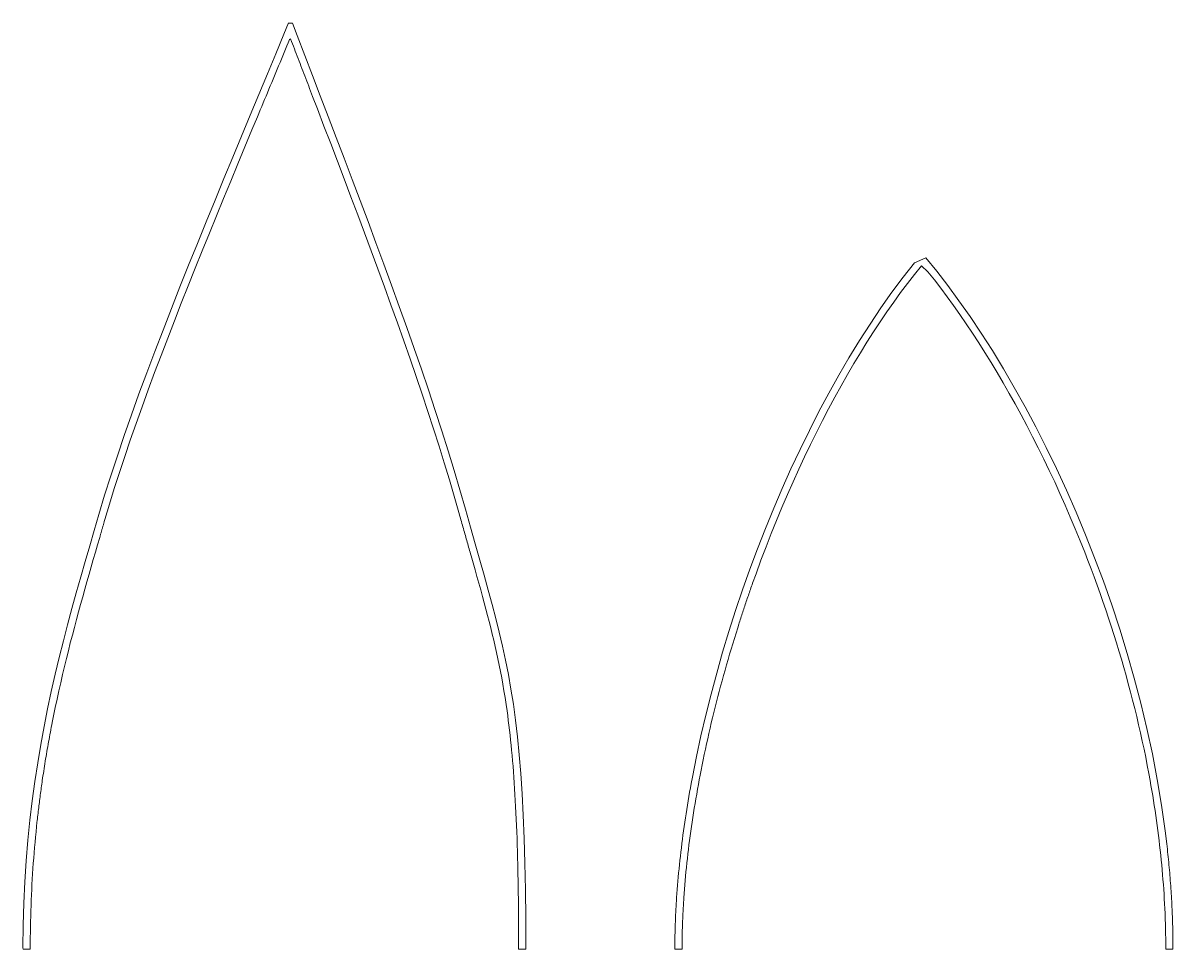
# Model space of a CAD drawing. Header units: inches. Extents: x -92.2 to -0.8, y -5886.5 to -5847.2.
# Drawn here: x -27.46 to -12.56, y -5885.46 to -5873.47 of the extents above; entities that cross this region are included whole.
import ezdxf

# ---------------------------------------------------------------- set-up
doc = ezdxf.new("R2010")
doc.units = ezdxf.units.IN
doc.header["$LTSCALE"] = 0.2
doc.header["$MEASUREMENT"] = 0
doc.layers.add('SPIRE', color=7, linetype='Continuous', lineweight=0)

msp = doc.modelspace()

# ---------------------------------------------------------------- linework, layer by layer
at = {"layer": 'SPIRE', "color": 250, "lineweight": 0}
for points in [[(-20.942539, -5885.46136), (-20.943859, -5885.063996), (-20.947825, -5884.693954), (-20.954447, -5884.349406), (-20.963735, -5884.028523), (-20.975698, -5883.729477), (-20.990347, -5883.450439), (-21.00769, -5883.189581), (-21.027739, -5882.945074), (-21.050502, -5882.71509), (-21.075989, -5882.4978), (-21.104211, -5882.291377), (-21.135177, -5882.09399), (-21.168896, -5881.903812), (-21.205379, -5881.719014), (-21.244635, -5881.537768), (-21.286674, -5881.358246), (-21.331505, -5881.178618), (-21.37914, -5880.997056), (-21.429586, -5880.811732), (-21.482855, -5880.620817), (-21.538956, -5880.422483), (-21.597898, -5880.214901), (-21.659691, -5879.996243), (-21.724841, -5879.763173), (-21.795755, -5879.515366), (-21.870674, -5879.263341), (-21.949338, -5879.007456), (-22.031485, -5878.748066), (-22.116853, -5878.485527), (-22.20518, -5878.220197), (-22.296204, -5877.95243), (-22.389664, -5877.682583), (-22.485297, -5877.411013), (-22.582841, -5877.138075), (-22.682036, -5876.864126), (-22.782618, -5876.589522), (-22.884327, -5876.31462), (-22.9869, -5876.039774), (-23.090076, -5875.765342), (-23.193592, -5875.491681), (-23.297187, -5875.219145), (-23.400599, -5874.948091), (-23.503567, -5874.678876), (-23.605827, -5874.411855), (-23.707119, -5874.147386), (-23.807181, -5873.885823), (-23.90575, -5873.627524), (-23.965946, -5873.469413), (-23.966409, -5873.469386), (-23.967357, -5873.46933), (-23.968744, -5873.469248), (-23.970523, -5873.469143), (-23.972649, -5873.469018), (-23.975075, -5873.468875), (-23.977756, -5873.468717), (-23.980645, -5873.468546), (-23.983696, -5873.468366), (-23.986864, -5873.46818), (-23.990101, -5873.467989), (-23.993363, -5873.467796), (-23.996603, -5873.467605), (-23.999775, -5873.467418), (-24.002833, -5873.467238), (-24.005731, -5873.467067), (-24.008422, -5873.466908), (-24.010862, -5873.466764), (-24.013003, -5873.466638), (-24.014799, -5873.466532), (-24.016206, -5873.466449), (-24.017176, -5873.466392), (-24.017663, -5873.466363), (-24.076622, -5873.610111), (-24.181902, -5873.86573), (-24.289654, -5874.126094), (-24.399511, -5874.390719), (-24.511105, -5874.659122), (-24.624069, -5874.930817), (-24.738035, -5875.205322), (-24.852637, -5875.482152), (-24.967507, -5875.760824), (-25.082277, -5876.040853), (-25.196581, -5876.321756), (-25.310051, -5876.603049), (-25.42232, -5876.884247), (-25.53302, -5877.164867), (-25.641784, -5877.444425), (-25.748245, -5877.722436), (-25.852035, -5877.998418), (-25.952787, -5878.271886), (-26.050134, -5878.542356), (-26.143709, -5878.809344), (-26.233144, -5879.072366), (-26.318071, -5879.330939), (-26.398124, -5879.584578), (-26.472935, -5879.832799), (-26.533706, -5880.041755), (-26.591495, -5880.240533), (-26.649437, -5880.440672), (-26.70728, -5880.642448), (-26.764772, -5880.846137), (-26.82166, -5881.052015), (-26.877693, -5881.26036), (-26.932618, -5881.471447), (-26.986183, -5881.685553), (-27.038137, -5881.902953), (-27.088226, -5882.123924), (-27.136199, -5882.348743), (-27.181803, -5882.577686), (-27.224787, -5882.811029), (-27.264899, -5883.049048), (-27.301886, -5883.29202), (-27.335495, -5883.540221), (-27.365476, -5883.793927), (-27.391576, -5884.053414), (-27.413542, -5884.31896), (-27.431124, -5884.590839), (-27.444067, -5884.86933), (-27.452121, -5885.154707), (-27.455033, -5885.447247), (-27.454601, -5885.46136), (-27.453251, -5885.46136), (-27.451072, -5885.46136), (-27.448147, -5885.46136), (-27.444558, -5885.46136), (-27.440391, -5885.46136), (-27.435727, -5885.46136), (-27.43065, -5885.46136), (-27.425244, -5885.46136), (-27.419592, -5885.46136), (-27.413777, -5885.46136), (-27.407883, -5885.46136), (-27.401993, -5885.46136), (-27.39619, -5885.46136), (-27.390557, -5885.46136), (-27.385179, -5885.46136), (-27.380138, -5885.46136), (-27.375518, -5885.46136), (-27.371402, -5885.46136), (-27.367873, -5885.46136), (-27.365015, -5885.46136), (-27.362911, -5885.46136), (-27.361645, -5885.46136), (-27.361286, -5885.451418), (-27.361092, -5885.38189), (-27.360595, -5885.31248), (-27.359795, -5885.243185), (-27.358692, -5885.174), (-27.357284, -5885.104921), (-27.355573, -5885.035944), (-27.353556, -5884.967065), (-27.351235, -5884.89828), (-27.348608, -5884.829585), (-27.345675, -5884.760975), (-27.342435, -5884.692448), (-27.338889, -5884.623997), (-27.335035, -5884.55562), (-27.330874, -5884.487313), (-27.326404, -5884.419071), (-27.321625, -5884.35089), (-27.316538, -5884.282766), (-27.311141, -5884.214695), (-27.305434, -5884.146673), (-27.299417, -5884.078696), (-27.293089, -5884.010759), (-27.28645, -5883.94286), (-27.279499, -5883.874992), (-27.273841, -5883.821871), (-27.271263, -5883.798196), (-27.268646, -5883.774524), (-27.26599, -5883.750854), (-27.263296, -5883.727186), (-27.260564, -5883.703521), (-27.257792, -5883.679858), (-27.254983, -5883.656197), (-27.252135, -5883.632538), (-27.249248, -5883.60888), (-27.246323, -5883.585224), (-27.24336, -5883.561569), (-27.240358, -5883.537916), (-27.237318, -5883.514263), (-27.234239, -5883.490612), (-27.231122, -5883.466961), (-27.227967, -5883.44331), (-27.224773, -5883.41966), (-27.221542, -5883.396011), (-27.218271, -5883.372361), (-27.214963, -5883.348712), (-27.211616, -5883.325062), (-27.208231, -5883.301412), (-27.204808, -5883.277761), (-27.200751, -5883.250044), (-27.196091, -5883.21863), (-27.191364, -5883.187213), (-27.186568, -5883.155793), (-27.181703, -5883.124369), (-27.17677, -5883.092943), (-27.171769, -5883.061511), (-27.1667, -5883.030076), (-27.161562, -5882.998635), (-27.156356, -5882.967189), (-27.151081, -5882.935737), (-27.145738, -5882.904279), (-27.140327, -5882.872814), (-27.134847, -5882.841343), (-27.129299, -5882.809863), (-27.123683, -5882.778376), (-27.117998, -5882.746881), (-27.112245, -5882.715376), (-27.106424, -5882.683863), (-27.100534, -5882.65234), (-27.094576, -5882.620807), (-27.088549, -5882.589264), (-27.082455, -5882.55771), (-27.076291, -5882.526145), (-27.058996, -5882.439283), (-27.036784, -5882.331108), (-27.014037, -5882.223844), (-26.990782, -5882.117462), (-26.967048, -5882.011932), (-26.942861, -5881.907227), (-26.918249, -5881.803316), (-26.893241, -5881.70017), (-26.867864, -5881.597762), (-26.842147, -5881.496062), (-26.816116, -5881.395041), (-26.7898, -5881.294669), (-26.763226, -5881.194919), (-26.736422, -5881.095761), (-26.709416, -5880.997166), (-26.682236, -5880.899105), (-26.65491, -5880.80155), (-26.627465, -5880.704471), (-26.59993, -5880.607839), (-26.572331, -5880.511626), (-26.544697, -5880.415802), (-26.517056, -5880.320338), (-26.489436, -5880.225206), (-26.461863, -5880.130377), (-26.456977, -5880.113579), (-26.454475, -5880.104981), (-26.451975, -5880.096385), (-26.449475, -5880.087791), (-26.446976, -5880.079199), (-26.444477, -5880.07061), (-26.44198, -5880.062022), (-26.439483, -5880.053437), (-26.436987, -5880.044854), (-26.434492, -5880.036272), (-26.431998, -5880.027693), (-26.429505, -5880.019116), (-26.427013, -5880.010541), (-26.424522, -5880.001968), (-26.422032, -5879.993397), (-26.419542, -5879.984828), (-26.417054, -5879.976261), (-26.414566, -5879.967695), (-26.41208, -5879.959132), (-26.409595, -5879.950571), (-26.40711, -5879.942011), (-26.404627, -5879.933454), (-26.402145, -5879.924898), (-26.394459, -5879.898433), (-26.335304, -5879.699628), (-26.272588, -5879.497031), (-26.206514, -5879.290915), (-26.137283, -5879.081555), (-26.065095, -5878.869223), (-25.990151, -5878.654193), (-25.912653, -5878.436739), (-25.832802, -5878.217135), (-25.750798, -5877.995654), (-25.666844, -5877.772571), (-25.58114, -5877.548158), (-25.493887, -5877.32269), (-25.405286, -5877.096439), (-25.315538, -5876.869681), (-25.224845, -5876.642688), (-25.133408, -5876.415734), (-25.041427, -5876.189092), (-24.949104, -5875.963038), (-24.85664, -5875.737843), (-24.764236, -5875.513782), (-24.672093, -5875.291129), (-24.580413, -5875.070157), (-24.489395, -5874.85114), (-24.419493, -5874.683044), (-24.400618, -5874.637648), (-24.381818, -5874.592432), (-24.363093, -5874.547393), (-24.344443, -5874.502529), (-24.325868, -5874.457836), (-24.307366, -5874.413311), (-24.288937, -5874.368952), (-24.270582, -5874.324757), (-24.252299, -5874.280721), (-24.234089, -5874.236842), (-24.21595, -5874.193117), (-24.197883, -5874.149544), (-24.179886, -5874.106119), (-24.16196, -5874.06284), (-24.144104, -5874.019704), (-24.126318, -5873.976707), (-24.108602, -5873.933847), (-24.090954, -5873.891122), (-24.073374, -5873.848528), (-24.055863, -5873.806062), (-24.038419, -5873.763722), (-24.021042, -5873.721504), (-24.003732, -5873.679406), (-23.988959, -5873.672449), (-23.976905, -5873.704075), (-23.964831, -5873.735741), (-23.952735, -5873.767449), (-23.940618, -5873.799205), (-23.928476, -5873.831012), (-23.916308, -5873.862874), (-23.904114, -5873.894796), (-23.891892, -5873.926781), (-23.879641, -5873.958833), (-23.867359, -5873.990957), (-23.855044, -5874.023157), (-23.842697, -5874.055436), (-23.830314, -5874.087799), (-23.817896, -5874.12025), (-23.80544, -5874.152792), (-23.792945, -5874.185431), (-23.78041, -5874.218169), (-23.767834, -5874.251012), (-23.755215, -5874.283962), (-23.742552, -5874.317025), (-23.729843, -5874.350204), (-23.717087, -5874.383503), (-23.704283, -5874.416927), (-23.643107, -5874.576639), (-23.557082, -5874.80136), (-23.470397, -5875.028135), (-23.383231, -5875.256706), (-23.295758, -5875.486812), (-23.208157, -5875.718195), (-23.120603, -5875.950594), (-23.033272, -5876.18375), (-22.946341, -5876.417403), (-22.859988, -5876.651294), (-22.774387, -5876.885162), (-22.689717, -5877.118748), (-22.606152, -5877.351793), (-22.523871, -5877.584037), (-22.443048, -5877.815219), (-22.363861, -5878.045081), (-22.286487, -5878.273363), (-22.211101, -5878.499804), (-22.13788, -5878.724146), (-22.067001, -5878.946129), (-21.998641, -5879.165492), (-21.932975, -5879.381977), (-21.87018, -5879.595323), (-21.810433, -5879.805272), (-21.796526, -5879.855214), (-21.789989, -5879.878679), (-21.783486, -5879.901986), (-21.777015, -5879.92514), (-21.770577, -5879.948144), (-21.764171, -5879.971005), (-21.757795, -5879.993725), (-21.751449, -5880.016309), (-21.745133, -5880.038763), (-21.738845, -5880.06109), (-21.732584, -5880.083294), (-21.726351, -5880.10538), (-21.720144, -5880.127354), (-21.713962, -5880.149218), (-21.707804, -5880.170977), (-21.701671, -5880.192637), (-21.69556, -5880.214201), (-21.689472, -5880.235674), (-21.683405, -5880.25706), (-21.677359, -5880.278364), (-21.671333, -5880.29959), (-21.665326, -5880.320742), (-21.659337, -5880.341826), (-21.652386, -5880.366296), (-21.62616, -5880.458643), (-21.600549, -5880.548993), (-21.57555, -5880.637521), (-21.551161, -5880.724401), (-21.527375, -5880.809808), (-21.504192, -5880.893917), (-21.481605, -5880.976903), (-21.459613, -5881.058939), (-21.438211, -5881.140201), (-21.417395, -5881.220863), (-21.397163, -5881.301099), (-21.37751, -5881.381085), (-21.358432, -5881.460995), (-21.339927, -5881.541003), (-21.32199, -5881.621284), (-21.304618, -5881.702013), (-21.287807, -5881.783364), (-21.271554, -5881.865512), (-21.255855, -5881.948632), (-21.240705, -5882.032897), (-21.226103, -5882.118484), (-21.212043, -5882.205565), (-21.198522, -5882.294317), (-21.186565, -5882.377534), (-21.178259, -5882.438334), (-21.17021, -5882.499892), (-21.162415, -5882.562244), (-21.154874, -5882.625427), (-21.147583, -5882.689475), (-21.140542, -5882.754424), (-21.133749, -5882.82031), (-21.127201, -5882.887168), (-21.120898, -5882.955035), (-21.114837, -5883.023945), (-21.109017, -5883.093935), (-21.103435, -5883.16504), (-21.09809, -5883.237296), (-21.092981, -5883.310738), (-21.088105, -5883.385402), (-21.08346, -5883.461324), (-21.079046, -5883.53854), (-21.074859, -5883.617084), (-21.070899, -5883.696993), (-21.067164, -5883.778303), (-21.063651, -5883.861048), (-21.06036, -5883.945265), (-21.057287, -5884.030989), (-21.055422, -5884.087065), (-21.054942, -5884.102031), (-21.054468, -5884.117043), (-21.054001, -5884.132101), (-21.05354, -5884.147206), (-21.053085, -5884.162358), (-21.052636, -5884.177556), (-21.052194, -5884.192801), (-21.051758, -5884.208093), (-21.051328, -5884.223433), (-21.050905, -5884.23882), (-21.050487, -5884.254254), (-21.050076, -5884.269736), (-21.049671, -5884.285266), (-21.049273, -5884.300844), (-21.04888, -5884.31647), (-21.048494, -5884.332145), (-21.048114, -5884.347868), (-21.047741, -5884.363639), (-21.047373, -5884.37946), (-21.047012, -5884.395329), (-21.046657, -5884.411247), (-21.046309, -5884.427215), (-21.045966, -5884.443232), (-21.04534, -5884.473423), (-21.044567, -5884.512552), (-21.043828, -5884.551977), (-21.043125, -5884.5917), (-21.042457, -5884.631724), (-21.041824, -5884.67205), (-21.041226, -5884.712681), (-21.040663, -5884.75362), (-21.040135, -5884.79487), (-21.039641, -5884.836432), (-21.039182, -5884.87831), (-21.038756, -5884.920505), (-21.038366, -5884.96302), (-21.038009, -5885.005858), (-21.037686, -5885.04902), (-21.037397, -5885.092511), (-21.037142, -5885.136331), (-21.03692, -5885.180484), (-21.036732, -5885.224972), (-21.036577, -5885.269797), (-21.036456, -5885.314962), (-21.036367, -5885.360469), (-21.036367, -5885.406321), (-21.036367, -5885.452521), (-21.035971, -5885.46136), (-21.034747, -5885.46136), (-21.032681, -5885.46136), (-21.029857, -5885.46136), (-21.026358, -5885.46136), (-21.022268, -5885.46136), (-21.01767, -5885.46136), (-21.012647, -5885.46136), (-21.007283, -5885.46136), (-21.001661, -5885.46136), (-20.995864, -5885.46136), (-20.989976, -5885.46136), (-20.98408, -5885.46136), (-20.97826, -5885.46136), (-20.972598, -5885.46136), (-20.967178, -5885.46136), (-20.962084, -5885.46136), (-20.957399, -5885.46136), (-20.953205, -5885.46136), (-20.949588, -5885.46136), (-20.946629, -5885.46136), (-20.944412, -5885.46136), (-20.943021, -5885.46136)], [(-12.561819, -5885.46136), (-12.561819, -5885.445628), (-12.561864, -5885.429894), (-12.561921, -5885.414159), (-12.562, -5885.398423), (-12.562102, -5885.382685), (-12.562226, -5885.366945), (-12.562372, -5885.351204), (-12.562541, -5885.335462), (-12.562733, -5885.319719), (-12.562946, -5885.303975), (-12.563182, -5885.288229), (-12.563441, -5885.272482), (-12.563721, -5885.256735), (-12.564024, -5885.240986), (-12.564349, -5885.225237), (-12.564695, -5885.209486), (-12.565064, -5885.193735), (-12.565455, -5885.177983), (-12.565868, -5885.16223), (-12.566303, -5885.146476), (-12.56676, -5885.130722), (-12.567239, -5885.114967), (-12.567739, -5885.099212), (-12.568261, -5885.083456), (-12.568805, -5885.067699), (-12.569371, -5885.051943), (-12.569958, -5885.036185), (-12.570726, -5885.016378), (-12.572118, -5884.982394), (-12.57361, -5884.948409), (-12.575201, -5884.914423), (-12.576892, -5884.880436), (-12.578681, -5884.846449), (-12.580568, -5884.812462), (-12.582553, -5884.778476), (-12.584635, -5884.744491), (-12.586815, -5884.710507), (-12.589091, -5884.676525), (-12.591464, -5884.642545), (-12.593933, -5884.608568), (-12.596497, -5884.574594), (-12.599157, -5884.540623), (-12.601912, -5884.506656), (-12.604761, -5884.472693), (-12.607704, -5884.438734), (-12.610742, -5884.404781), (-12.613872, -5884.370833), (-12.617096, -5884.336891), (-12.620413, -5884.302955), (-12.623821, -5884.269025), (-12.627322, -5884.235103), (-12.630914, -5884.201187), (-12.634598, -5884.16728), (-12.638372, -5884.133381), (-12.642237, -5884.09949), (-12.662706, -5883.93166), (-12.710024, -5883.597211), (-12.765601, -5883.264193), (-12.829069, -5882.932984), (-12.90006, -5882.603962), (-12.978207, -5882.277503), (-13.063141, -5881.953985), (-13.154496, -5881.633784), (-13.251902, -5881.317279), (-13.354992, -5881.004847), (-13.463399, -5880.696863), (-13.576755, -5880.393707), (-13.69469, -5880.095755), (-13.816839, -5879.803384), (-13.942833, -5879.516972), (-14.072303, -5879.236895), (-14.204883, -5878.963531), (-14.340205, -5878.697258), (-14.4779, -5878.438452), (-14.6176, -5878.18749), (-14.758939, -5877.94475), (-14.901547, -5877.71061), (-15.045058, -5877.485445), (-15.189103, -5877.269635), (-15.333315, -5877.063555), (-15.477325, -5876.867583), (-15.620766, -5876.682096), (-15.76327, -5876.507471), (-15.909744, -5876.572261), (-16.056925, -5876.759611), (-16.201975, -5876.954527), (-16.344775, -5877.156651), (-16.485206, -5877.365624), (-16.623148, -5877.581086), (-16.758482, -5877.80268), (-16.891088, -5878.030046), (-17.020847, -5878.262825), (-17.147639, -5878.500658), (-17.271345, -5878.743187), (-17.391845, -5878.990053), (-17.50902, -5879.240897), (-17.62275, -5879.49536), (-17.732917, -5879.753083), (-17.8394, -5880.013707), (-17.94208, -5880.276874), (-18.040837, -5880.542225), (-18.135553, -5880.8094), (-18.226107, -5881.078042), (-18.312381, -5881.34779), (-18.394254, -5881.618287), (-18.471607, -5881.889173), (-18.544321, -5882.16009), (-18.612276, -5882.430678), (-18.675353, -5882.700579), (-18.733432, -5882.969434), (-18.786395, -5883.236884), (-18.801238, -5883.316603), (-18.811455, -5883.372892), (-18.821434, -5883.429094), (-18.831173, -5883.485205), (-18.840673, -5883.541222), (-18.849932, -5883.597143), (-18.858948, -5883.652962), (-18.867721, -5883.708678), (-18.876249, -5883.764286), (-18.884531, -5883.819783), (-18.892567, -5883.875165), (-18.900355, -5883.93043), (-18.907894, -5883.985573), (-18.915183, -5884.040592), (-18.922221, -5884.095483), (-18.929006, -5884.150242), (-18.935538, -5884.204866), (-18.941815, -5884.259352), (-18.947837, -5884.313696), (-18.953601, -5884.367894), (-18.959108, -5884.421944), (-18.964356, -5884.475842), (-18.969343, -5884.529584), (-18.974069, -5884.583167), (-18.978533, -5884.636588), (-18.982733, -5884.689843), (-18.986669, -5884.742929), (-18.990129, -5884.792721), (-18.991762, -5884.817447), (-18.993337, -5884.842134), (-18.994853, -5884.866782), (-18.99631, -5884.891391), (-18.997709, -5884.915959), (-18.999048, -5884.940487), (-19.000329, -5884.964974), (-19.00155, -5884.989421), (-19.002712, -5885.013826), (-19.003814, -5885.038189), (-19.004857, -5885.06251), (-19.00584, -5885.086789), (-19.006763, -5885.111025), (-19.007626, -5885.135218), (-19.00843, -5885.159367), (-19.009173, -5885.183473), (-19.009855, -5885.207535), (-19.010477, -5885.231552), (-19.011039, -5885.255525), (-19.011539, -5885.279452), (-19.011979, -5885.303334), (-19.012358, -5885.32717), (-19.012676, -5885.35096), (-19.012932, -5885.374704), (-19.013128, -5885.3984), (-19.013261, -5885.42205), (-19.013333, -5885.445652), (-19.013333, -5885.46136), (-19.01272, -5885.46136), (-19.011473, -5885.46136), (-19.00962, -5885.46136), (-19.007212, -5885.46136), (-19.004303, -5885.46136), (-19.000944, -5885.46136), (-18.997189, -5885.46136), (-18.99309, -5885.46136), (-18.988698, -5885.46136), (-18.984068, -5885.46136), (-18.979251, -5885.46136), (-18.9743, -5885.46136), (-18.969267, -5885.46136), (-18.964205, -5885.46136), (-18.959166, -5885.46136), (-18.954203, -5885.46136), (-18.949368, -5885.46136), (-18.944715, -5885.46136), (-18.940294, -5885.46136), (-18.93616, -5885.46136), (-18.932364, -5885.46136), (-18.928959, -5885.46136), (-18.925997, -5885.46136), (-18.923531, -5885.46136), (-18.921613, -5885.46136), (-18.920297, -5885.46136), (-18.919634, -5885.46136), (-18.919553, -5885.448535), (-18.919491, -5885.425409), (-18.919369, -5885.40223), (-18.919189, -5885.378999), (-18.918949, -5885.355714), (-18.91865, -5885.332377), (-18.918292, -5885.308988), (-18.917875, -5885.285547), (-18.917399, -5885.262053), (-18.916864, -5885.238508), (-18.91627, -5885.214911), (-18.915617, -5885.191262), (-18.914905, -5885.167562), (-18.914134, -5885.143811), (-18.913304, -5885.120009), (-18.912414, -5885.096156), (-18.911466, -5885.072252), (-18.910459, -5885.048297), (-18.909393, -5885.024292), (-18.908268, -5885.000237), (-18.907084, -5884.976132), (-18.905841, -5884.951976), (-18.904539, -5884.927771), (-18.903179, -5884.903516), (-18.901759, -5884.879211), (-18.900281, -5884.854857), (-18.898743, -5884.830454), (-18.897147, -5884.806002), (-18.896784, -5884.800553), (-18.896784, -5884.800542), (-18.896784, -5884.800531), (-18.896784, -5884.800521), (-18.896784, -5884.800511), (-18.896784, -5884.8005), (-18.896784, -5884.80049), (-18.896783, -5884.800481), (-18.896783, -5884.800471), (-18.896783, -5884.800461), (-18.896782, -5884.800452), (-18.896782, -5884.800442), (-18.896781, -5884.800433), (-18.89678, -5884.800424), (-18.896779, -5884.800414), (-18.896778, -5884.800405), (-18.896777, -5884.800395), (-18.896775, -5884.800386), (-18.896774, -5884.800376), (-18.896772, -5884.800367), (-18.89677, -5884.800357), (-18.896767, -5884.800347), (-18.896765, -5884.800337), (-18.896762, -5884.800327), (-18.89676, -5884.800316), (-18.896756, -5884.800306), (-18.896753, -5884.800295), (-18.89675, -5884.800284), (-18.892866, -5884.744339), (-18.888677, -5884.688143), (-18.884183, -5884.631699), (-18.879384, -5884.575009), (-18.874281, -5884.518073), (-18.868874, -5884.460896), (-18.863162, -5884.403477), (-18.857147, -5884.345821), (-18.850828, -5884.287928), (-18.844206, -5884.2298), (-18.837281, -5884.171441), (-18.830052, -5884.112851), (-18.822521, -5884.054032), (-18.814688, -5883.994988), (-18.806553, -5883.93572), (-18.798115, -5883.876229), (-18.789375, -5883.816518), (-18.780334, -5883.75659), (-18.770992, -5883.696445), (-18.761349, -5883.636086), (-18.751404, -5883.575516), (-18.741159, -5883.514736), (-18.730614, -5883.453747), (-18.719768, -5883.392554), (-18.708622, -5883.331156), (-18.697177, -5883.269557), (-18.685432, -5883.207758), (-18.673148, -5883.144544), (-18.659715, -5883.076946), (-18.645959, -5883.009271), (-18.631882, -5882.941523), (-18.617484, -5882.873704), (-18.602765, -5882.805817), (-18.587728, -5882.737866), (-18.572372, -5882.669854), (-18.556698, -5882.601783), (-18.540708, -5882.533657), (-18.524402, -5882.465478), (-18.507781, -5882.39725), (-18.490845, -5882.328975), (-18.473596, -5882.260657), (-18.456035, -5882.192298), (-18.438161, -5882.123902), (-18.419977, -5882.055471), (-18.401482, -5881.987009), (-18.382678, -5881.918518), (-18.363565, -5881.850002), (-18.344144, -5881.781464), (-18.324417, -5881.712906), (-18.304383, -5881.644331), (-18.284044, -5881.575743), (-18.263401, -5881.507145), (-18.242454, -5881.438539), (-18.221204, -5881.369929), (-18.199652, -5881.301317), (-18.184762, -5881.254464), (-18.178476, -5881.234806), (-18.172166, -5881.21515), (-18.16583, -5881.195493), (-18.15947, -5881.175837), (-18.153085, -5881.156182), (-18.146675, -5881.136527), (-18.14024, -5881.116873), (-18.133781, -5881.09722), (-18.127297, -5881.077568), (-18.120789, -5881.057917), (-18.114255, -5881.038266), (-18.107698, -5881.018617), (-18.101115, -5880.998968), (-18.094508, -5880.979321), (-18.087877, -5880.959675), (-18.08122, -5880.940031), (-18.07454, -5880.920388), (-18.067835, -5880.900746), (-18.061105, -5880.881106), (-18.054351, -5880.861467), (-18.047572, -5880.84183), (-18.04077, -5880.822195), (-18.033942, -5880.802562), (-18.02709, -5880.78293), (-18.020214, -5880.763301), (-18.013314, -5880.743673), (-18.006389, -5880.724047), (-17.962112, -5880.600172), (-17.897902, -5880.42536), (-17.832211, -5880.252038), (-17.765077, -5880.080276), (-17.696536, -5879.910146), (-17.626628, -5879.741718), (-17.555391, -5879.575064), (-17.482863, -5879.410253), (-17.409082, -5879.247357), (-17.334085, -5879.086447), (-17.257913, -5878.927593), (-17.180601, -5878.770866), (-17.102189, -5878.616338), (-17.022715, -5878.464078), (-16.942217, -5878.314157), (-16.860733, -5878.166647), (-16.778301, -5878.021619), (-16.69496, -5877.879142), (-16.610747, -5877.739288), (-16.525701, -5877.602128), (-16.439859, -5877.467732), (-16.353261, -5877.336172), (-16.265943, -5877.207517), (-16.177945, -5877.08184), (-16.089304, -5876.95921), (-16.000059, -5876.839699), (-15.910248, -5876.723377), (-15.819908, -5876.610316), (-15.735696, -5876.688475), (-15.652409, -5876.793282), (-15.569305, -5876.901152), (-15.486436, -5877.011994), (-15.403852, -5877.125718), (-15.321607, -5877.242233), (-15.239752, -5877.361449), (-15.158339, -5877.483273), (-15.07742, -5877.607617), (-14.997047, -5877.734388), (-14.917271, -5877.863498), (-14.838145, -5877.994853), (-14.75972, -5878.128365), (-14.682049, -5878.263943), (-14.605183, -5878.401494), (-14.529175, -5878.54093), (-14.454075, -5878.682159), (-14.379936, -5878.825091), (-14.30681, -5878.969634), (-14.234749, -5879.115699), (-14.163805, -5879.263194), (-14.094029, -5879.412029), (-14.025473, -5879.562113), (-13.95819, -5879.713355), (-13.892231, -5879.865665), (-13.827649, -5880.018952), (-13.764494, -5880.173125), (-13.704953, -5880.322655), (-13.663598, -5880.429034), (-13.623044, -5880.535473), (-13.583293, -5880.641963), (-13.544345, -5880.748492), (-13.506204, -5880.855052), (-13.46887, -5880.961634), (-13.432347, -5881.068227), (-13.396636, -5881.174822), (-13.361738, -5881.28141), (-13.327657, -5881.387981), (-13.294393, -5881.494525), (-13.26195, -5881.601033), (-13.230328, -5881.707496), (-13.19953, -5881.813903), (-13.169557, -5881.920245), (-13.140413, -5882.026512), (-13.112097, -5882.132696), (-13.084614, -5882.238786), (-13.057964, -5882.344773), (-13.032149, -5882.450647), (-13.007172, -5882.556398), (-12.983034, -5882.662018), (-12.959737, -5882.767496), (-12.937284, -5882.872823), (-12.915676, -5882.97799), (-12.894915, -5883.082986), (-12.875003, -5883.187803), (-12.858295, -5883.279264), (-12.846795, -5883.344277), (-12.835626, -5883.409211), (-12.824788, -5883.474064), (-12.814283, -5883.538833), (-12.804109, -5883.603515), (-12.794268, -5883.66811), (-12.78476, -5883.732614), (-12.775586, -5883.797025), (-12.766745, -5883.861341), (-12.75824, -5883.92556), (-12.750069, -5883.989679), (-12.742233, -5884.053696), (-12.734733, -5884.117609), (-12.72757, -5884.181415), (-12.720743, -5884.245113), (-12.714254, -5884.3087), (-12.708102, -5884.372173), (-12.702289, -5884.435531), (-12.696814, -5884.498771), (-12.691678, -5884.561891), (-12.686881, -5884.624889), (-12.682425, -5884.687761), (-12.678309, -5884.750507), (-12.674533, -5884.813124), (-12.6711, -5884.875609), (-12.668007, -5884.937961), (-12.665258, -5885.000176), (-12.663805, -5885.036526), (-12.66321, -5885.052255), (-12.662637, -5885.067975), (-12.662087, -5885.083686), (-12.661559, -5885.099387), (-12.661054, -5885.115079), (-12.66057, -5885.130762), (-12.660109, -5885.146435), (-12.659671, -5885.1621), (-12.659255, -5885.177755), (-12.658861, -5885.1934), (-12.658489, -5885.209036), (-12.65814, -5885.224663), (-12.657813, -5885.24028), (-12.657508, -5885.255888), (-12.657226, -5885.271486), (-12.656965, -5885.287075), (-12.656728, -5885.302654), (-12.656512, -5885.318224), (-12.656318, -5885.333784), (-12.656147, -5885.349335), (-12.655998, -5885.364876), (-12.655871, -5885.380408), (-12.655766, -5885.39593), (-12.655684, -5885.411442), (-12.655624, -5885.426945), (-12.655585, -5885.442438), (-12.655585, -5885.457921), (-12.655353, -5885.46136), (-12.654466, -5885.46136), (-12.652944, -5885.46136), (-12.650839, -5885.46136), (-12.648203, -5885.46136), (-12.645088, -5885.46136), (-12.641548, -5885.46136), (-12.637635, -5885.46136), (-12.633401, -5885.46136), (-12.628899, -5885.46136), (-12.624181, -5885.46136), (-12.619299, -5885.46136), (-12.614307, -5885.46136), (-12.609256, -5885.46136), (-12.6042, -5885.46136), (-12.59919, -5885.46136), (-12.59428, -5885.46136), (-12.589521, -5885.46136), (-12.584966, -5885.46136), (-12.580668, -5885.46136), (-12.576679, -5885.46136), (-12.573051, -5885.46136), (-12.569838, -5885.46136), (-12.567091, -5885.46136), (-12.564863, -5885.46136), (-12.563207, -5885.46136), (-12.562175, -5885.46136)]]:
    msp.add_lwpolyline(points, close=True, dxfattribs=at)

doc.saveas('drawing.dxf')
